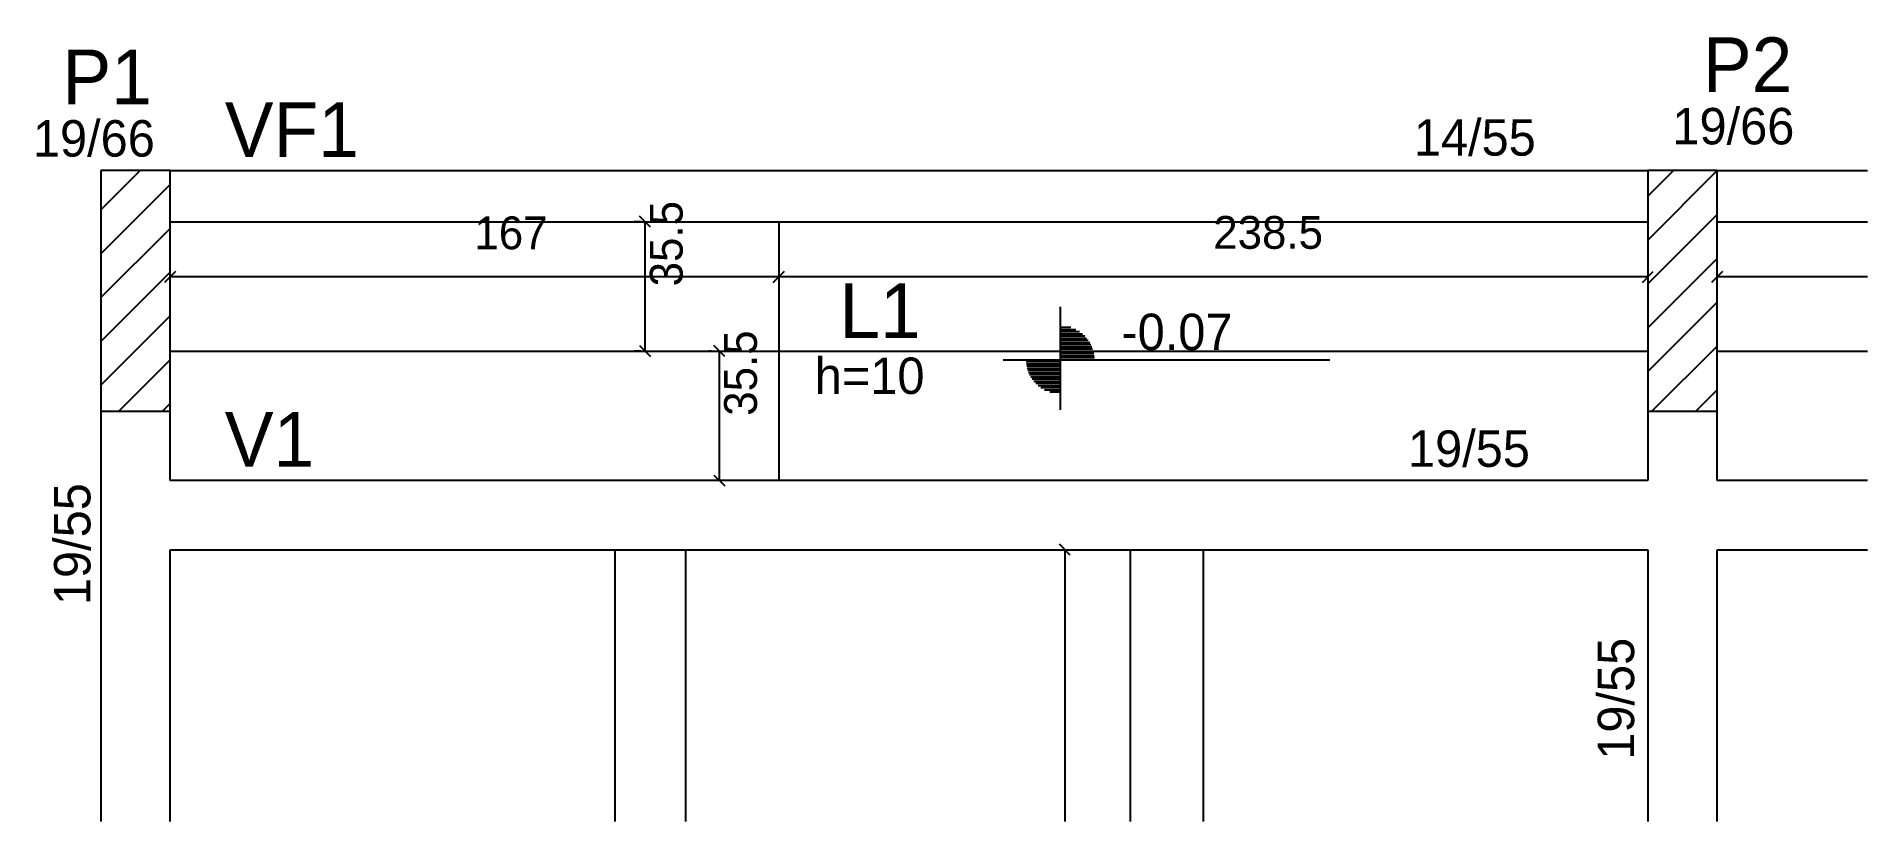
# Model space of a CAD drawing. Header units: metres. Extents: x 3610 to 4113, y 2647 to 2863.
import ezdxf

# ---------------------------------------------------------------- set-up
doc = ezdxf.new("R2010")
doc.units = ezdxf.units.M
for name, color, linetype in [('3', 7, 'Continuous'), ('4', 7, 'Continuous'), ('7', 7, 'Continuous'), ('Painéis', 7, 'Continuous')]:
    doc.layers.add(name, color=color, linetype=linetype)

msp = doc.modelspace()

# ---------------------------------------------------------------- linework, layer by layer
at = {"layer": '3', "color": 3, "lineweight": 25}
for p, q in [((3628.04, 2815.19), (3638.83, 2825.98)), ((3647.04, 2825.98), (4052.54, 2825.98)), ((4052.54, 2806.94), (4071.54, 2825.98)), ((4052.54, 2818.96), (4059.56, 2825.98)), ((4071.54, 2825.98), (4112.8, 2825.98)), ((3628.04, 2803.17), (3647.04, 2822.17)), ((4052.54, 2794.92), (4071.54, 2813.92)), ((3628.04, 2791.15), (3647.04, 2810.15)), ((3647.04, 2811.98), (4052.54, 2811.98)), ((4071.54, 2811.98), (4112.8, 2811.98)), ((4052.54, 2782.9), (4071.54, 2801.9)), ((3628.04, 2779.13), (3647.04, 2798.13)), ((3891.3, 2788.6), (3891.3, 2760.39)), ((4052.54, 2770.88), (4071.54, 2789.88)), ((3628.04, 2767.11), (3647.04, 2786.11)), ((3891.3, 2783.49), (3891.3, 2764.74)), ((3891.3, 2783.04), (3894.18, 2783.04)), ((3891.3, 2782.44), (3895.61, 2782.44)), ((3891.3, 2781.85), (3896.6, 2781.85)), ((3891.3, 2781.25), (3897.38, 2781.25)), ((3891.3, 2780.66), (3898.01, 2780.66)), ((3891.3, 2780.07), (3898.55, 2780.07)), ((3891.3, 2779.47), (3899, 2779.47)), ((3891.3, 2778.88), (3899.38, 2778.88)), ((3891.3, 2778.28), (3899.7, 2778.28)), ((3632.93, 2759.98), (3647.04, 2774.09)), ((3875.65, 2774.12), (3965.26, 2774.12)), ((3881.92, 2774.12), (3900.67, 2774.12)), ((3891.3, 2773.52), (3881.92, 2773.52)), ((3891.3, 2777.69), (3899.97, 2777.69)), ((3891.3, 2777.09), (3900.19, 2777.09)), ((3891.3, 2776.5), (3900.37, 2776.5)), ((3891.3, 2775.9), (3900.5, 2775.9)), ((3891.3, 2775.31), (3900.6, 2775.31)), ((3891.3, 2774.71), (3900.67, 2774.71)), ((4053.66, 2759.98), (4071.54, 2777.86)), ((3891.3, 2772.93), (3882, 2772.93)), ((3891.3, 2772.34), (3882.09, 2772.34)), ((3891.3, 2771.74), (3882.23, 2771.74)), ((3891.3, 2771.15), (3882.41, 2771.15)), ((3891.3, 2770.55), (3882.63, 2770.55)), ((3891.3, 2769.96), (3882.9, 2769.96)), ((3891.3, 2769.36), (3883.22, 2769.36)), ((3891.3, 2768.77), (3883.6, 2768.77)), ((3891.3, 2768.17), (3884.05, 2768.17)), ((3891.3, 2767.58), (3884.58, 2767.58)), ((3891.3, 2766.98), (3885.22, 2766.98)), ((3891.3, 2766.39), (3885.99, 2766.39)), ((3891.3, 2765.79), (3886.99, 2765.79)), ((3891.3, 2765.2), (3888.41, 2765.2)), ((4065.68, 2759.98), (4071.54, 2765.84)), ((3644.95, 2759.98), (3647.04, 2762.06))]:
    msp.add_line(p, q, dxfattribs=at)
for points in [[(3628.04, 2759.98), (3628.04, 2731.48)], [(3647.04, 2740.98), (3647.04, 2759.98)], [(4052.54, 2759.98), (4052.54, 2740.98)], [(4071.54, 2740.98), (4071.54, 2759.98)], [(4052.54, 2740.98), (3647.04, 2740.98)], [(4112.8, 2740.98), (4071.54, 2740.98)], [(3628.04, 2731.48), (3628.04, 2647.48)], [(3647.04, 2721.98), (4052.54, 2721.98)], [(3647.04, 2647.48), (3647.04, 2721.98)], [(4052.54, 2721.98), (4052.54, 2647.48)], [(4071.54, 2721.98), (4112.8, 2721.98)], [(4071.54, 2647.48), (4071.54, 2721.98)]]:
    msp.add_lwpolyline(points, dxfattribs=at)
at = {"layer": '7', "color": 7, "lineweight": 25}
for points in [[(3647.04, 2825.98), (3628.04, 2825.98)], [(3628.04, 2825.98), (3628.04, 2759.98)], [(3647.04, 2759.98), (3647.04, 2825.98)], [(4071.54, 2825.98), (4052.54, 2825.98)], [(4052.54, 2825.98), (4052.54, 2759.98)], [(4071.54, 2759.98), (4071.54, 2825.98)], [(3628.04, 2759.98), (3647.04, 2759.98)], [(4052.54, 2759.98), (4071.54, 2759.98)]]:
    msp.add_lwpolyline(points, dxfattribs=at)
at = {"layer": 'Painéis', "color": 0, "lineweight": 25}
for p, q in [((3778.88, 2810.48), (3775.88, 2813.48)), ((3648.54, 2798.32), (3645.54, 2795.32)), ((3815.54, 2798.32), (3812.54, 2795.32)), ((3812.54, 2795.32), (3815.54, 2798.32)), ((4051.04, 2795.32), (4054.04, 2798.32)), ((4073.04, 2798.32), (4070.04, 2795.32)), ((3775.88, 2777.98), (3778.88, 2774.98)), ((3799.26, 2774.98), (3796.26, 2777.98)), ((3796.26, 2742.48), (3799.26, 2739.48)), ((3894.07, 2720.48), (3891.07, 2723.48))]:
    msp.add_line(p, q, dxfattribs=at)
at = {"layer": 'Painéis', "color": 4, "lineweight": 25}
for p, q in [((3776.27, 2811.98), (3774.38, 2811.98)), ((3777.38, 2776.48), (3777.38, 2811.98)), ((3814.04, 2796.82), (3647.04, 2796.82)), ((4052.54, 2796.82), (3814.04, 2796.82)), ((4112.8, 2796.82), (4071.54, 2796.82)), ((3776.27, 2776.48), (3774.38, 2776.48)), ((3795.51, 2776.48), (3794.76, 2776.48)), ((3797.76, 2740.98), (3797.76, 2776.48)), ((3795.51, 2740.98), (3794.76, 2740.98)), ((3892.57, 2721.98), (3892.57, 2647.48))]:
    msp.add_line(p, q, dxfattribs=at)
at = {"layer": 'Painéis', "color": 200, "lineweight": 25}
for p, q in [((3814.04, 2811.98), (3814.04, 2740.98)), ((3647.04, 2776.48), (4052.54, 2776.48)), ((4071.54, 2776.48), (4112.8, 2776.48)), ((3769.04, 2721.98), (3769.04, 2647.48)), ((3788.5, 2721.98), (3788.5, 2647.48)), ((3910.5, 2721.98), (3910.5, 2647.48)), ((3930.5, 2721.98), (3930.5, 2647.48))]:
    msp.add_line(p, q, dxfattribs=at)

# ---------------------------------------------------------------- texts
at = {"layer": '3', "color": 3, "lineweight": 25}
for s, p in [('19/66', (4059.29, 2833.18)), ('19/66', (3609.38, 2829.83)), ('14/55', (3988.33, 2830.09)), ('-0.07', (3908.09, 2776.74)), ('h=10', (3823.94, 2764.72)), ('19/55', (3986.73, 2744.73))]:
    msp.add_text(s, height=10, dxfattribs=at).set_placement(p)
for p in [(3625.17, 2706.79), (4048.79, 2664.37)]:
    msp.add_text('19/55', height=10, rotation=90, dxfattribs=at).set_placement(p)
at = {"layer": '4', "color": 4, "lineweight": 25}
for s, p in [('P1', (3617.49, 2844.2)), ('P2', (4067.66, 2847.52)), ('VF1', (3662.04, 2829.73)), ('L1', (3830.69, 2780.04)), ('V1', (3662.04, 2744.73))]:
    msp.add_text(s, height=15, dxfattribs=at).set_placement(p)
at = {"layer": 'Painéis', "color": 240, "lineweight": 25}
for s, p in [('167', (3730.54, 2804.41)), ('238.5', (3933.29, 2804.54))]:
    msp.add_text(s, height=9, dxfattribs=at).set_placement(p)
for p in [(3787.68, 2794.23), (3808.06, 2758.73)]:
    msp.add_text('35.5', height=9, rotation=90, dxfattribs=at).set_placement(p)

doc.saveas('drawing.dxf')
